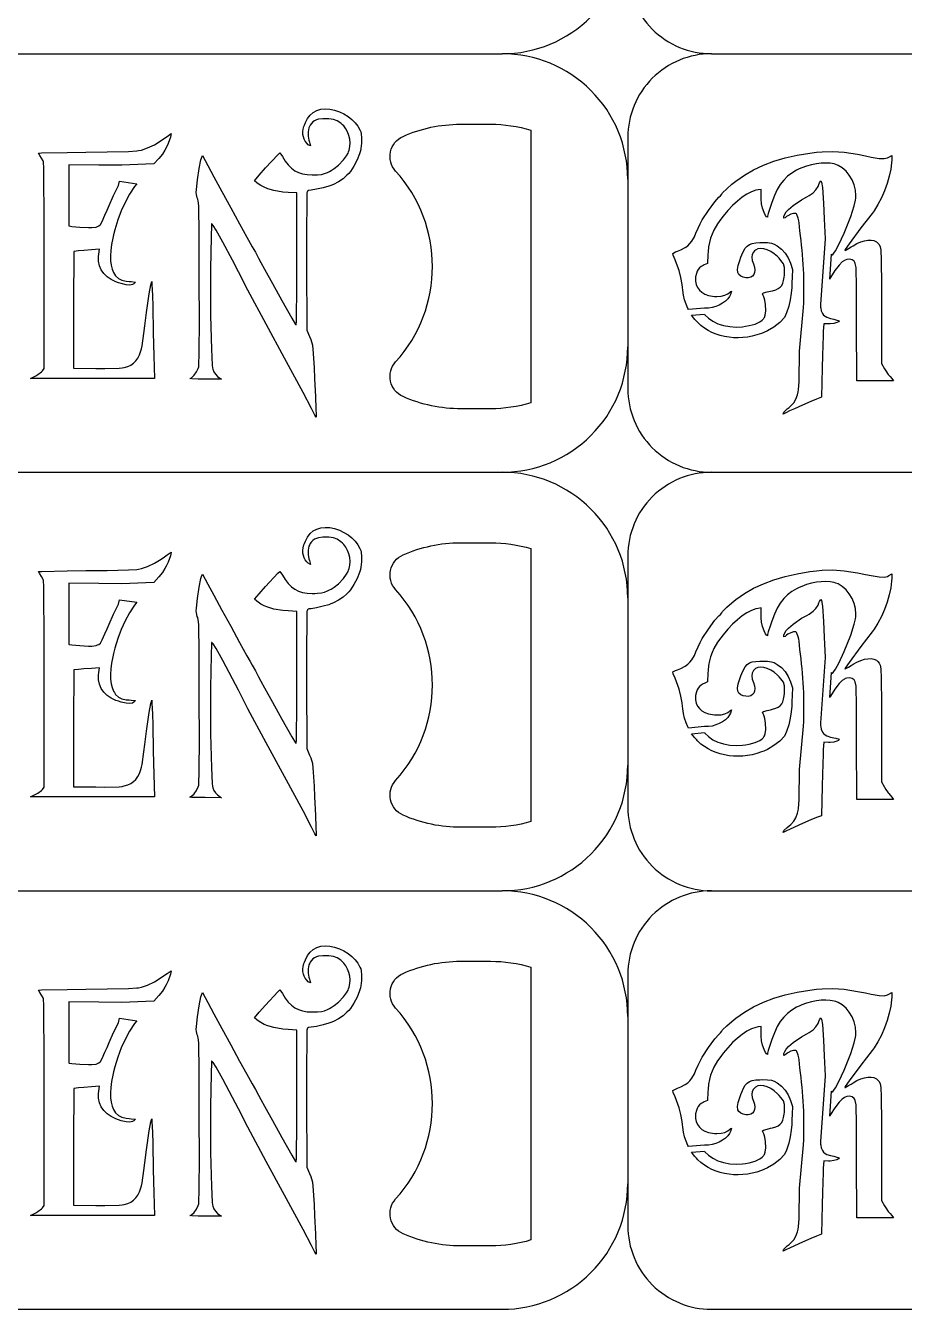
# Model space of a CAD drawing. Header units: millimetres. Extents: x 2045 to 2776, y 1347 to 1669.
# Drawn here: x 2143.6 to 2248.6, y 1346.8 to 1500.2 of the extents above; entities that cross this region are included whole.
import ezdxf

# ---------------------------------------------------------------- set-up
doc = ezdxf.new("R2010")
doc.units = ezdxf.units.MM

msp = doc.modelspace()

# ---------------------------------------------------------------- linework, layer by layer
for points in [[(2085.523, 1546.839, 0.4142136), (2075.523, 1536.839), (2075.523, 1506.839, 0.4142136), (2085.523, 1496.839), (2200.523, 1496.839, 0.4142136), (2215.523, 1511.839)], [(2225.523, 1546.839, 0.4142136), (2215.523, 1536.839), (2215.523, 1506.839, 0.4142136), (2225.523, 1496.839), (2340.523, 1496.839, 0.4142136), (2355.523, 1511.839)], [(2085.523, 1496.839, 0.4142136), (2075.523, 1486.839), (2075.523, 1456.839, 0.4142136), (2085.523, 1446.839), (2200.523, 1446.839, 0.4142136), (2215.523, 1461.839)], [(2215.523, 1481.839, 0.4142136), (2200.523, 1496.839)], [(2225.523, 1496.839, 0.4142136), (2215.523, 1486.839), (2215.523, 1456.839, 0.4142136), (2225.523, 1446.839), (2340.523, 1446.839, 0.4142136), (2355.523, 1461.839)], [(2085.523, 1446.839, 0.4142136), (2075.523, 1436.839), (2075.523, 1406.839, 0.4142136), (2085.523, 1396.839), (2200.523, 1396.839, 0.4142136), (2215.523, 1411.839)], [(2215.523, 1431.839, 0.4142136), (2200.523, 1446.839)], [(2225.523, 1446.839, 0.4142136), (2215.523, 1436.839), (2215.523, 1406.839, 0.4142136), (2225.523, 1396.839), (2340.523, 1396.839, 0.4142136), (2355.523, 1411.839)], [(2085.523, 1396.839, 0.4142136), (2075.523, 1386.839), (2075.523, 1356.839, 0.4142136), (2085.523, 1346.839), (2200.523, 1346.839, 0.4142136), (2215.523, 1361.839)], [(2215.523, 1381.839, 0.4142136), (2200.523, 1396.839)], [(2225.523, 1396.839, 0.4142136), (2215.523, 1386.839), (2215.523, 1356.839, 0.4142136), (2225.523, 1346.839), (2340.523, 1346.839, 0.4142136), (2355.523, 1361.839)]]:
    msp.add_lwpolyline(points, format="xyb")
for points in [[(2175.988, 1480.205), (2174.942, 1480.267), (2174.338, 1480.313), (2173.238, 1480.499), (2172.518, 1480.716), (2172.092, 1480.886), (2171.697, 1481.088), (2171.356, 1481.313), (2171.201, 1481.436), (2170.922, 1481.669), (2171.487, 1482.327), (2172.254, 1483.195), (2173.711, 1484.775), (2173.951, 1484.991), (2174.261, 1484.558), (2174.617, 1484.016), (2174.973, 1483.551), (2175.345, 1483.164), (2175.748, 1482.869), (2176.189, 1482.645), (2176.67, 1482.49), (2177.212, 1482.397), (2177.816, 1482.366), (2178.149, 1482.374), (2178.474, 1482.389), (2178.939, 1482.428), (2179.288, 1482.513), (2179.652, 1482.668), (2179.9, 1482.784), (2180.078, 1482.885), (2180.442, 1483.117), (2180.969, 1483.528), (2181.581, 1484.155), (2181.937, 1484.651), (2182.115, 1484.976), (2182.177, 1485.131), (2182.247, 1485.333), (2182.332, 1485.751), (2182.348, 1486.193), (2182.309, 1486.642), (2182.208, 1487.076), (2182.053, 1487.494), (2181.852, 1487.873), (2181.604, 1488.207), (2181.457, 1488.354), (2181.232, 1488.547), (2180.814, 1488.834), (2180.365, 1488.997), (2179.815, 1489.074), (2179.474, 1489.082), (2179.079, 1489.074), (2178.598, 1489.012), (2178.327, 1488.942), (2178.095, 1488.834), (2177.893, 1488.695), (2177.731, 1488.524), (2177.591, 1488.323), (2177.529, 1488.207), (2177.444, 1487.997), (2177.344, 1487.517), (2177.328, 1486.998), (2177.413, 1486.502), (2177.491, 1486.286), (2177.553, 1486.123), (2177.621, 1485.827), (2177.365, 1485.962), (2177.173, 1486.154), (2176.995, 1486.386), (2176.856, 1486.634), (2176.77, 1486.897), (2176.716, 1487.184), (2176.716, 1487.494), (2176.755, 1487.812), (2176.84, 1488.152), (2176.902, 1488.323), (2177.01, 1488.609), (2177.274, 1489.097), (2177.591, 1489.508), (2177.955, 1489.825), (2178.374, 1490.058), (2178.846, 1490.205), (2179.358, 1490.259), (2179.915, 1490.228), (2180.504, 1490.104), (2181.077, 1489.911), (2181.612, 1489.655), (2182.115, 1489.345), (2182.572, 1488.997), (2182.959, 1488.602), (2183.285, 1488.176), (2183.533, 1487.734), (2183.618, 1487.502), (2183.672, 1487.308), (2183.726, 1486.766), (2183.719, 1486.138), (2183.641, 1485.503), (2183.579, 1485.232), (2183.486, 1484.883), (2183.192, 1484.148), (2182.812, 1483.419), (2182.394, 1482.784), (2182.185, 1482.536), (2181.983, 1482.32), (2181.511, 1481.909), (2180.969, 1481.545), (2180.38, 1481.235), (2180.07, 1481.111), (2179.83, 1481.018), (2179.125, 1480.825), (2178.351, 1480.646), (2177.708, 1480.53), (2177.43, 1480.519), (2177.328, 1480.491), (2177.258, 1480.422), (2177.212, 1480.298), (2177.196, 1480.205), (2177.173, 1479.632), (2177.158, 1475.085), (2177.165, 1471.854), (2177.196, 1463.822), (2177.522, 1463.047), (2177.661, 1462.714), (2177.847, 1462.04), (2177.963, 1461.025), (2178.056, 1459.329), (2178.11, 1458.059), (2178.203, 1455.836), (2178.265, 1454.449), (2178.304, 1453.643), (2178.289, 1453.419), (2178.157, 1453.651), (2177.754, 1454.457), (2176.755, 1456.378), (2174.532, 1460.475), (2172.324, 1464.519), (2170.147, 1468.586), (2169.016, 1470.793), (2168.304, 1472.164), (2167.157, 1474.333), (2166.352, 1475.766), (2165.988, 1476.339), (2165.848, 1476.502), (2165.817, 1476.502), (2165.794, 1476.363), (2165.755, 1474.968), (2165.693, 1471.111), (2165.678, 1467.695), (2165.693, 1465.572), (2165.794, 1461.529), (2165.872, 1459.647), (2165.902, 1459.329), (2165.949, 1459.151), (2166.081, 1458.826), (2166.267, 1458.547), (2166.53, 1458.291), (2166.693, 1458.175), (2167.01, 1457.958), (2165.035, 1457.966), (2164.206, 1457.973), (2163.447, 1458.004), (2163.229, 1458.034), (2163.246, 1458.043), (2163.246, 1458.043), (2163.261, 1458.051), (2163.408, 1458.128), (2163.718, 1458.423), (2164.005, 1458.818), (2164.214, 1459.252), (2164.268, 1459.453), (2164.291, 1459.67), (2164.33, 1461.033), (2164.353, 1465.084), (2164.346, 1469.585), (2164.33, 1475.286), (2164.276, 1478.663), (2164.222, 1479.26), (2164.175, 1479.43), (2164.152, 1479.484), (2164.074, 1479.624), (2163.989, 1480.027), (2163.981, 1480.282), (2163.997, 1480.608), (2164.129, 1481.777), (2164.33, 1483.11), (2164.524, 1484.155), (2164.593, 1484.38), (2164.71, 1484.674), (2165.345, 1483.489), (2166.081, 1482.141), (2167.049, 1480.375), (2168.11, 1478.439), (2169.164, 1476.502), (2170.023, 1474.922), (2170.418, 1474.225), (2170.674, 1473.791), (2171.046, 1473.117), (2171.425, 1472.412), (2171.704, 1471.901), (2172.146, 1471.095), (2173.075, 1469.383), (2174.183, 1467.362), (2175.391, 1465.239), (2175.841, 1464.511), (2175.91, 1464.449), (2175.941, 1464.891), (2175.98, 1469.174), (2175.988, 1472.327), (2175.988, 1480.205)], [(2158.691, 1469.229), (2158.753, 1467.997), (2158.784, 1466.626), (2158.846, 1463.543), (2158.908, 1460.747), (2158.977, 1458.059), (2144.182, 1458.059), (2144.802, 1458.368), (2145.058, 1458.516), (2145.507, 1458.833), (2145.623, 1458.957), (2145.825, 1459.236), (2145.817, 1471.459), (2145.809, 1476.37), (2145.77, 1483.148), (2145.747, 1483.931), (2145.701, 1484.047), (2145.507, 1484.38), (2145.275, 1484.69), (2145.118, 1484.966), (2145.491, 1484.992), (2148.559, 1485.054), (2150.798, 1485.085), (2153.346, 1485.116), (2155.887, 1485.178), (2156.871, 1485.232), (2157.095, 1485.263), (2157.428, 1485.325), (2158.172, 1485.581), (2158.977, 1485.968), (2159.799, 1486.464), (2160.201, 1486.75), (2160.496, 1486.967), (2160.993, 1487.295), (2160.883, 1486.866), (2160.604, 1486.1), (2160.372, 1485.604), (2160.24, 1485.333), (2159.938, 1484.852), (2159.527, 1484.333), (2158.923, 1483.667), (2155.097, 1483.512), (2152.331, 1483.543), (2148.776, 1483.574), (2148.776, 1476.285), (2148.799, 1476.262), (2149.101, 1476.208), (2150.062, 1476.13), (2151.123, 1476.084), (2151.495, 1476.076), (2152.014, 1476.138), (2152.192, 1476.208), (2152.331, 1476.278), (2152.54, 1476.44), (2152.75, 1476.812), (2153.075, 1477.548), (2153.323, 1478.137), (2153.563, 1478.71), (2154.097, 1479.895), (2154.678, 1481.08), (2154.818, 1481.606), (2156.871, 1481.304), (2156.615, 1480.979), (2156.011, 1480.05), (2155.484, 1479.082), (2155.019, 1478.067), (2154.616, 1476.982), (2154.26, 1475.821), (2154.097, 1475.193), (2154.004, 1474.798), (2153.857, 1474.047), (2153.764, 1473.349), (2153.726, 1472.707), (2153.741, 1472.118), (2153.803, 1471.583), (2153.919, 1471.111), (2154.09, 1470.7), (2154.198, 1470.514), (2154.338, 1470.305), (2154.678, 1469.988), (2155.097, 1469.779), (2155.623, 1469.662), (2155.949, 1469.639), (2156.22, 1469.616), (2156.725, 1469.558), (2156.535, 1469.355), (2156.359, 1469.267), (2156.034, 1469.205), (2155.592, 1469.244), (2155.019, 1469.376), (2154.671, 1469.476), (2154.361, 1469.585), (2153.795, 1469.856), (2153.323, 1470.189), (2152.928, 1470.584), (2152.626, 1471.026), (2152.416, 1471.521), (2152.3, 1472.048), (2152.293, 1472.614), (2152.331, 1472.908), (2152.424, 1473.481), (2151.448, 1473.411), (2150.565, 1473.349), (2149.914, 1473.295), (2149.357, 1473.233), (2149.334, 1466.951), (2149.318, 1461.924), (2149.31, 1459.972), (2149.31, 1459.267), (2151.967, 1459.244), (2153.059, 1459.236), (2154.779, 1459.275), (2155.135, 1459.314), (2155.376, 1459.36), (2155.802, 1459.484), (2156.173, 1459.654), (2156.499, 1459.879), (2156.77, 1460.15), (2157.002, 1460.475), (2157.196, 1460.87), (2157.359, 1461.335), (2157.428, 1461.599), (2157.506, 1461.947), (2157.723, 1463.434), (2157.831, 1464.333), (2158.025, 1465.913), (2158.366, 1468.144), (2158.559, 1469.229), (2158.659, 1469.616), (2158.691, 1469.229)], [(2247.04, 1483.815), (2246.939, 1483.04), (2246.761, 1482.203), (2246.513, 1481.336), (2246.188, 1480.46), (2245.816, 1479.608), (2245.398, 1478.811), (2244.94, 1478.082), (2244.7, 1477.765), (2243.368, 1476.022), (2241.966, 1474.132), (2241.486, 1473.442), (2241.447, 1473.357), (2241.501, 1473.349), (2241.904, 1473.559), (2242.198, 1473.752), (2242.431, 1473.899), (2242.903, 1474.163), (2243.36, 1474.356), (2243.802, 1474.496), (2244.212, 1474.566), (2244.592, 1474.581), (2244.917, 1474.519), (2245.22, 1474.381), (2245.398, 1474.217), (2245.552, 1474.047), (2245.661, 1473.791), (2245.738, 1473.357), (2245.808, 1472.226), (2245.831, 1469.151), (2245.831, 1459.848), (2246.195, 1459.213), (2246.35, 1458.949), (2246.629, 1458.531), (2246.707, 1458.446), (2246.869, 1458.283), (2247.055, 1458.043), (2247.249, 1457.764), (2242.888, 1457.764), (2242.857, 1464.666), (2242.841, 1468.903), (2242.787, 1471.289), (2242.702, 1471.785), (2242.632, 1471.901), (2242.547, 1472.04), (2242.315, 1472.219), (2242.028, 1472.296), (2241.695, 1472.257), (2241.509, 1472.188), (2241.401, 1472.133), (2241.153, 1471.963), (2240.773, 1471.599), (2240.246, 1470.925), (2239.735, 1470.104), (2239.662, 1469.916), (2239.867, 1472.913), (2239.998, 1472.792), (2240.153, 1473.024), (2240.332, 1473.303), (2240.727, 1474.047), (2241.362, 1475.41), (2242.152, 1477.385), (2242.578, 1478.679), (2242.733, 1479.337), (2242.764, 1479.57), (2242.779, 1479.895), (2242.717, 1480.546), (2242.562, 1481.173), (2242.315, 1481.77), (2241.989, 1482.32), (2241.602, 1482.8), (2241.145, 1483.203), (2240.649, 1483.497), (2240.378, 1483.598), (2240.169, 1483.667), (2239.696, 1483.753), (2239.185, 1483.784), (2238.635, 1483.768), (2238.07, 1483.698), (2237.481, 1483.582), (2236.892, 1483.412), (2236.304, 1483.203), (2236.017, 1483.071), (2235.692, 1482.924), (2235.111, 1482.583), (2234.599, 1482.196), (2234.15, 1481.746), (2233.74, 1481.22), (2233.376, 1480.608), (2233.035, 1479.887), (2232.717, 1479.058), (2232.562, 1478.586), (2232.307, 1477.773), (2232.229, 1477.447), (2232.229, 1477.299), (2232.09, 1477.362), (2231.969, 1477.533), (2231.819, 1477.881), (2231.625, 1478.408), (2231.509, 1478.919), (2231.462, 1479.469), (2231.454, 1479.771), (2231.454, 1480.639), (2231.09, 1480.577), (2230.835, 1480.522), (2230.308, 1480.336), (2229.758, 1480.05), (2229.193, 1479.686), (2228.619, 1479.229), (2228.046, 1478.702), (2227.473, 1478.098), (2226.908, 1477.424), (2226.636, 1477.06), (2226.257, 1476.525), (2225.815, 1475.782), (2225.591, 1475.302), (2225.405, 1474.806), (2225.273, 1474.295), (2225.172, 1473.752), (2225.11, 1473.156), (2225.095, 1472.838), (2225.041, 1471.785), (2224.638, 1471.614), (2224.514, 1471.56), (2224.289, 1471.421), (2224.096, 1471.258), (2223.941, 1471.064), (2223.809, 1470.847), (2223.716, 1470.6), (2223.623, 1470.181), (2223.615, 1469.871), (2223.623, 1469.655), (2223.701, 1469.26), (2223.856, 1468.911), (2224.08, 1468.601), (2224.375, 1468.338), (2224.731, 1468.129), (2225.149, 1467.974), (2225.629, 1467.881), (2225.885, 1467.857), (2226.179, 1467.842), (2226.698, 1467.873), (2227.132, 1467.981), (2227.481, 1468.152), (2227.62, 1468.268), (2227.713, 1468.353), (2227.899, 1468.469), (2227.775, 1468.067), (2227.667, 1467.85), (2227.457, 1467.548), (2227.179, 1467.277), (2226.838, 1467.029), (2226.458, 1466.812), (2226.04, 1466.649), (2225.606, 1466.525), (2225.165, 1466.463), (2224.948, 1466.455), (2224.684, 1466.448), (2222.763, 1466.281), (2222.686, 1466.424), (2222.484, 1466.92), (2222.314, 1467.447), (2222.182, 1468.005), (2222.089, 1468.593), (2222.058, 1468.903), (2222.012, 1469.291), (2221.865, 1470.096), (2221.648, 1470.925), (2221.354, 1471.785), (2221.175, 1472.234), (2220.966, 1472.761), (2220.898, 1472.991), (2221.237, 1473.156), (2221.462, 1473.241), (2221.88, 1473.404), (2222.392, 1473.683), (2222.686, 1473.899), (2222.934, 1474.155), (2223.166, 1474.442), (2223.476, 1474.968), (2223.67, 1475.402), (2223.925, 1475.991), (2224.173, 1476.502), (2224.429, 1476.982), (2225.157, 1478.113), (2225.931, 1479.159), (2226.396, 1479.686), (2226.613, 1479.864), (2226.753, 1480.058), (2226.853, 1480.213), (2227.349, 1480.716), (2227.969, 1481.243), (2228.449, 1481.63), (2229.471, 1482.343), (2230.556, 1482.978), (2231.726, 1483.528), (2232.973, 1484), (2234.313, 1484.395), (2235.746, 1484.721), (2237.28, 1484.969), (2238.085, 1485.069), (2238.751, 1485.139), (2240.029, 1485.17), (2241.377, 1485.069), (2242.957, 1484.822), (2243.91, 1484.636), (2244.584, 1484.496), (2245.545, 1484.341), (2246.149, 1484.31), (2246.552, 1484.403), (2246.722, 1484.496), (2247.047, 1484.698), (2247.047, 1484.171), (2247.04, 1483.815)], [(2235.196, 1471.072), (2235.149, 1470.201), (2235.109, 1469.422), (2235.102, 1468.914), (2235.048, 1468.23), (2234.937, 1467.449), (2234.765, 1466.67), (2234.48, 1465.867), (2234.243, 1465.325), (2233.67, 1464.72), (2232.988, 1464.186), (2232.214, 1463.729), (2231.78, 1463.535), (2231.509, 1463.427), (2230.959, 1463.241), (2230.401, 1463.094), (2229.843, 1462.993), (2229.286, 1462.931), (2228.72, 1462.908), (2228.17, 1462.915), (2227.62, 1462.97), (2227.086, 1463.063), (2226.567, 1463.187), (2226.063, 1463.357), (2225.575, 1463.551), (2225.11, 1463.791), (2224.677, 1464.062), (2224.266, 1464.372), (2223.887, 1464.713), (2223.716, 1464.898), (2223.538, 1465.1), (2223.145, 1465.605), (2224.673, 1465.738), (2224.723, 1465.665), (2225.149, 1465.255), (2225.691, 1464.883), (2226.272, 1464.589), (2226.551, 1464.496), (2226.954, 1464.379), (2227.713, 1464.24), (2228.464, 1464.186), (2229.216, 1464.225), (2229.603, 1464.279), (2230.037, 1464.356), (2230.757, 1464.55), (2231.307, 1464.798), (2231.594, 1465.007), (2231.741, 1465.162), (2231.795, 1465.239), (2231.85, 1465.34), (2231.927, 1465.611), (2231.997, 1466.115), (2231.989, 1466.881), (2231.911, 1467.408), (2231.826, 1467.695), (2231.772, 1467.811), (2231.687, 1467.966), (2231.604, 1468.164), (2231.749, 1468.26), (2232.19, 1468.376), (2232.578, 1468.462), (2232.81, 1468.524), (2233.197, 1468.64), (2233.499, 1468.779), (2233.74, 1468.95), (2233.925, 1469.159), (2234.057, 1469.422), (2234.142, 1469.748), (2234.204, 1470.15), (2234.228, 1470.39), (2234.259, 1470.762), (2234.243, 1471.32), (2234.111, 1471.746), (2233.825, 1472.157), (2233.608, 1472.404), (2233.414, 1472.598), (2233.011, 1472.939), (2232.593, 1473.21), (2232.175, 1473.411), (2231.772, 1473.528), (2231.393, 1473.566), (2231.052, 1473.52), (2230.765, 1473.388), (2230.657, 1473.28), (2230.525, 1473.14), (2230.37, 1472.846), (2230.331, 1472.521), (2230.401, 1472.141), (2230.478, 1471.924), (2230.556, 1471.723), (2230.649, 1471.343), (2230.688, 1471.002), (2230.657, 1470.708), (2230.571, 1470.46), (2230.424, 1470.274), (2230.215, 1470.135), (2229.909, 1470.061), (2229.642, 1470.073), (2229.309, 1470.143), (2229.022, 1470.267), (2228.793, 1470.462), (2228.681, 1470.685), (2228.643, 1471.057), (2228.72, 1471.545), (2228.898, 1472.157), (2229.038, 1472.521), (2229.146, 1472.8), (2229.355, 1473.249), (2229.564, 1473.605), (2229.797, 1473.868), (2230.076, 1474.054), (2230.401, 1474.178), (2230.812, 1474.248), (2231.307, 1474.271), (2231.602, 1474.279), (2232.206, 1474.271), (2232.709, 1474.209), (2233.013, 1474.099), (2233.376, 1473.892), (2233.879, 1473.504), (2234.305, 1473.024), (2234.677, 1472.459), (2234.971, 1471.8), (2235.196, 1471.072)], [(2175.988, 1430.205), (2174.942, 1430.267), (2174.338, 1430.313), (2173.238, 1430.499), (2172.518, 1430.716), (2172.092, 1430.886), (2171.697, 1431.088), (2171.356, 1431.313), (2171.201, 1431.436), (2170.922, 1431.669), (2171.487, 1432.327), (2172.254, 1433.195), (2173.711, 1434.775), (2173.951, 1434.991), (2174.261, 1434.558), (2174.617, 1434.016), (2174.973, 1433.551), (2175.345, 1433.164), (2175.748, 1432.869), (2176.189, 1432.645), (2176.67, 1432.49), (2177.212, 1432.397), (2177.816, 1432.366), (2178.149, 1432.374), (2178.474, 1432.389), (2178.939, 1432.428), (2179.288, 1432.513), (2179.652, 1432.668), (2179.9, 1432.784), (2180.078, 1432.885), (2180.442, 1433.117), (2180.969, 1433.528), (2181.581, 1434.155), (2181.937, 1434.651), (2182.115, 1434.976), (2182.177, 1435.131), (2182.247, 1435.333), (2182.332, 1435.751), (2182.348, 1436.193), (2182.309, 1436.642), (2182.208, 1437.076), (2182.053, 1437.494), (2181.852, 1437.873), (2181.604, 1438.207), (2181.457, 1438.354), (2181.232, 1438.547), (2180.814, 1438.834), (2180.365, 1438.997), (2179.815, 1439.074), (2179.474, 1439.082), (2179.079, 1439.074), (2178.598, 1439.012), (2178.327, 1438.942), (2178.095, 1438.834), (2177.893, 1438.695), (2177.731, 1438.524), (2177.591, 1438.323), (2177.529, 1438.207), (2177.444, 1437.997), (2177.344, 1437.517), (2177.328, 1436.998), (2177.413, 1436.502), (2177.491, 1436.286), (2177.553, 1436.123), (2177.621, 1435.827), (2177.365, 1435.962), (2177.173, 1436.154), (2176.995, 1436.386), (2176.856, 1436.634), (2176.77, 1436.897), (2176.716, 1437.184), (2176.716, 1437.494), (2176.755, 1437.812), (2176.84, 1438.152), (2176.902, 1438.323), (2177.01, 1438.609), (2177.274, 1439.097), (2177.591, 1439.508), (2177.955, 1439.825), (2178.374, 1440.058), (2178.846, 1440.205), (2179.358, 1440.259), (2179.915, 1440.228), (2180.504, 1440.104), (2181.077, 1439.911), (2181.612, 1439.655), (2182.115, 1439.345), (2182.572, 1438.997), (2182.959, 1438.602), (2183.285, 1438.176), (2183.533, 1437.734), (2183.618, 1437.502), (2183.672, 1437.308), (2183.726, 1436.766), (2183.719, 1436.138), (2183.641, 1435.503), (2183.579, 1435.232), (2183.486, 1434.883), (2183.192, 1434.148), (2182.812, 1433.419), (2182.394, 1432.784), (2182.185, 1432.536), (2181.983, 1432.32), (2181.511, 1431.909), (2180.969, 1431.545), (2180.38, 1431.235), (2180.07, 1431.111), (2179.83, 1431.018), (2179.125, 1430.825), (2178.351, 1430.646), (2177.708, 1430.53), (2177.43, 1430.519), (2177.328, 1430.491), (2177.258, 1430.422), (2177.212, 1430.298), (2177.196, 1430.205), (2177.173, 1429.632), (2177.158, 1425.085), (2177.165, 1421.854), (2177.196, 1413.822), (2177.522, 1413.047), (2177.661, 1412.714), (2177.847, 1412.04), (2177.963, 1411.025), (2178.056, 1409.329), (2178.11, 1408.059), (2178.203, 1405.836), (2178.265, 1404.449), (2178.304, 1403.643), (2178.289, 1403.419), (2178.157, 1403.651), (2177.754, 1404.457), (2176.755, 1406.378), (2174.532, 1410.475), (2172.324, 1414.519), (2170.147, 1418.586), (2169.016, 1420.793), (2168.304, 1422.164), (2167.157, 1424.333), (2166.352, 1425.766), (2165.988, 1426.339), (2165.848, 1426.502), (2165.817, 1426.502), (2165.794, 1426.363), (2165.755, 1424.968), (2165.693, 1421.111), (2165.678, 1417.695), (2165.693, 1415.572), (2165.794, 1411.529), (2165.872, 1409.647), (2165.902, 1409.329), (2165.949, 1409.151), (2166.081, 1408.826), (2166.267, 1408.547), (2166.53, 1408.291), (2166.693, 1408.175), (2167.01, 1407.958), (2165.035, 1407.966), (2164.206, 1407.973), (2163.447, 1408.004), (2163.229, 1408.034), (2163.246, 1408.043), (2163.246, 1408.043), (2163.261, 1408.051), (2163.408, 1408.128), (2163.718, 1408.423), (2164.005, 1408.818), (2164.214, 1409.252), (2164.268, 1409.453), (2164.291, 1409.67), (2164.33, 1411.033), (2164.353, 1415.084), (2164.346, 1419.585), (2164.33, 1425.286), (2164.276, 1428.663), (2164.222, 1429.26), (2164.175, 1429.43), (2164.152, 1429.484), (2164.074, 1429.624), (2163.989, 1430.027), (2163.981, 1430.282), (2163.997, 1430.608), (2164.129, 1431.777), (2164.33, 1433.11), (2164.524, 1434.155), (2164.593, 1434.38), (2164.71, 1434.674), (2165.345, 1433.489), (2166.081, 1432.141), (2167.049, 1430.375), (2168.11, 1428.439), (2169.164, 1426.502), (2170.023, 1424.922), (2170.418, 1424.225), (2170.674, 1423.791), (2171.046, 1423.117), (2171.425, 1422.412), (2171.704, 1421.901), (2172.146, 1421.095), (2173.075, 1419.383), (2174.183, 1417.362), (2175.391, 1415.239), (2175.841, 1414.511), (2175.91, 1414.449), (2175.941, 1414.891), (2175.98, 1419.174), (2175.988, 1422.327), (2175.988, 1430.205)], [(2158.691, 1419.229), (2158.753, 1417.997), (2158.784, 1416.626), (2158.846, 1413.543), (2158.908, 1410.747), (2158.977, 1408.059), (2144.182, 1408.059), (2144.802, 1408.368), (2145.058, 1408.516), (2145.507, 1408.833), (2145.623, 1408.957), (2145.825, 1409.236), (2145.817, 1421.459), (2145.809, 1426.37), (2145.77, 1433.148), (2145.747, 1433.931), (2145.701, 1434.047), (2145.507, 1434.38), (2145.275, 1434.69), (2145.118, 1434.966), (2145.491, 1434.992), (2148.559, 1435.054), (2150.798, 1435.085), (2153.346, 1435.116), (2155.887, 1435.178), (2156.871, 1435.232), (2157.095, 1435.263), (2157.428, 1435.325), (2158.172, 1435.581), (2158.977, 1435.968), (2159.799, 1436.464), (2160.201, 1436.75), (2160.496, 1436.967), (2160.993, 1437.295), (2160.883, 1436.866), (2160.604, 1436.1), (2160.372, 1435.604), (2160.24, 1435.333), (2159.938, 1434.852), (2159.527, 1434.333), (2158.923, 1433.667), (2155.097, 1433.512), (2152.331, 1433.543), (2148.776, 1433.574), (2148.776, 1426.285), (2148.799, 1426.262), (2149.101, 1426.208), (2150.062, 1426.13), (2151.123, 1426.084), (2151.495, 1426.076), (2152.014, 1426.138), (2152.192, 1426.208), (2152.331, 1426.278), (2152.54, 1426.44), (2152.75, 1426.812), (2153.075, 1427.548), (2153.323, 1428.137), (2153.563, 1428.71), (2154.097, 1429.895), (2154.678, 1431.08), (2154.818, 1431.606), (2156.871, 1431.304), (2156.615, 1430.979), (2156.011, 1430.05), (2155.484, 1429.082), (2155.019, 1428.067), (2154.616, 1426.982), (2154.26, 1425.821), (2154.097, 1425.193), (2154.004, 1424.798), (2153.857, 1424.047), (2153.764, 1423.349), (2153.726, 1422.707), (2153.741, 1422.118), (2153.803, 1421.583), (2153.919, 1421.111), (2154.09, 1420.7), (2154.198, 1420.514), (2154.338, 1420.305), (2154.678, 1419.988), (2155.097, 1419.779), (2155.623, 1419.662), (2155.949, 1419.639), (2156.22, 1419.616), (2156.725, 1419.558), (2156.535, 1419.355), (2156.359, 1419.267), (2156.034, 1419.205), (2155.592, 1419.244), (2155.019, 1419.376), (2154.671, 1419.476), (2154.361, 1419.585), (2153.795, 1419.856), (2153.323, 1420.189), (2152.928, 1420.584), (2152.626, 1421.026), (2152.416, 1421.521), (2152.3, 1422.048), (2152.293, 1422.614), (2152.331, 1422.908), (2152.424, 1423.481), (2151.448, 1423.411), (2150.565, 1423.349), (2149.914, 1423.295), (2149.357, 1423.233), (2149.334, 1416.951), (2149.318, 1411.924), (2149.31, 1409.972), (2149.31, 1409.267), (2151.967, 1409.244), (2153.059, 1409.236), (2154.779, 1409.275), (2155.135, 1409.314), (2155.376, 1409.36), (2155.802, 1409.484), (2156.173, 1409.654), (2156.499, 1409.879), (2156.77, 1410.15), (2157.002, 1410.475), (2157.196, 1410.87), (2157.359, 1411.335), (2157.428, 1411.599), (2157.506, 1411.947), (2157.723, 1413.434), (2157.831, 1414.333), (2158.025, 1415.913), (2158.366, 1418.144), (2158.559, 1419.229), (2158.659, 1419.616), (2158.691, 1419.229)], [(2247.04, 1433.815), (2246.939, 1433.04), (2246.761, 1432.203), (2246.513, 1431.336), (2246.188, 1430.46), (2245.816, 1429.608), (2245.398, 1428.811), (2244.94, 1428.082), (2244.7, 1427.765), (2243.368, 1426.022), (2241.966, 1424.132), (2241.486, 1423.442), (2241.447, 1423.357), (2241.501, 1423.349), (2241.904, 1423.559), (2242.198, 1423.752), (2242.431, 1423.899), (2242.903, 1424.163), (2243.36, 1424.356), (2243.802, 1424.496), (2244.212, 1424.566), (2244.592, 1424.581), (2244.917, 1424.519), (2245.22, 1424.381), (2245.398, 1424.217), (2245.552, 1424.047), (2245.661, 1423.791), (2245.738, 1423.357), (2245.808, 1422.226), (2245.831, 1419.151), (2245.831, 1409.848), (2246.195, 1409.213), (2246.35, 1408.949), (2246.629, 1408.531), (2246.707, 1408.446), (2246.869, 1408.283), (2247.055, 1408.043), (2247.249, 1407.764), (2242.888, 1407.764), (2242.857, 1414.666), (2242.841, 1418.903), (2242.787, 1421.289), (2242.702, 1421.785), (2242.632, 1421.901), (2242.547, 1422.04), (2242.315, 1422.219), (2242.028, 1422.296), (2241.695, 1422.257), (2241.509, 1422.188), (2241.401, 1422.133), (2241.153, 1421.963), (2240.773, 1421.599), (2240.246, 1420.925), (2239.735, 1420.104), (2239.662, 1419.916), (2239.867, 1422.913), (2239.998, 1422.792), (2240.153, 1423.024), (2240.332, 1423.303), (2240.727, 1424.047), (2241.362, 1425.41), (2242.152, 1427.385), (2242.578, 1428.679), (2242.733, 1429.337), (2242.764, 1429.57), (2242.779, 1429.895), (2242.717, 1430.546), (2242.562, 1431.173), (2242.315, 1431.77), (2241.989, 1432.32), (2241.602, 1432.8), (2241.145, 1433.203), (2240.649, 1433.497), (2240.378, 1433.598), (2240.169, 1433.667), (2239.696, 1433.753), (2239.185, 1433.784), (2238.635, 1433.768), (2238.07, 1433.698), (2237.481, 1433.582), (2236.892, 1433.412), (2236.304, 1433.203), (2236.017, 1433.071), (2235.692, 1432.924), (2235.111, 1432.583), (2234.599, 1432.196), (2234.15, 1431.746), (2233.74, 1431.22), (2233.376, 1430.608), (2233.035, 1429.887), (2232.717, 1429.058), (2232.562, 1428.586), (2232.307, 1427.773), (2232.229, 1427.447), (2232.229, 1427.299), (2232.09, 1427.362), (2231.969, 1427.533), (2231.819, 1427.881), (2231.625, 1428.408), (2231.509, 1428.919), (2231.462, 1429.469), (2231.454, 1429.771), (2231.454, 1430.639), (2231.09, 1430.577), (2230.835, 1430.522), (2230.308, 1430.336), (2229.758, 1430.05), (2229.193, 1429.686), (2228.619, 1429.229), (2228.046, 1428.702), (2227.473, 1428.098), (2226.908, 1427.424), (2226.636, 1427.06), (2226.257, 1426.525), (2225.815, 1425.782), (2225.591, 1425.302), (2225.405, 1424.806), (2225.273, 1424.295), (2225.172, 1423.752), (2225.11, 1423.156), (2225.095, 1422.838), (2225.041, 1421.785), (2224.638, 1421.614), (2224.514, 1421.56), (2224.289, 1421.421), (2224.096, 1421.258), (2223.941, 1421.064), (2223.809, 1420.847), (2223.716, 1420.6), (2223.623, 1420.181), (2223.615, 1419.871), (2223.623, 1419.655), (2223.701, 1419.26), (2223.856, 1418.911), (2224.08, 1418.601), (2224.375, 1418.338), (2224.731, 1418.129), (2225.149, 1417.974), (2225.629, 1417.881), (2225.885, 1417.857), (2226.179, 1417.842), (2226.698, 1417.873), (2227.132, 1417.981), (2227.481, 1418.152), (2227.62, 1418.268), (2227.713, 1418.353), (2227.899, 1418.469), (2227.775, 1418.067), (2227.667, 1417.85), (2227.457, 1417.548), (2227.179, 1417.277), (2226.838, 1417.029), (2226.458, 1416.812), (2226.04, 1416.649), (2225.606, 1416.525), (2225.165, 1416.463), (2224.948, 1416.455), (2224.684, 1416.448), (2222.763, 1416.281), (2222.686, 1416.424), (2222.484, 1416.92), (2222.314, 1417.447), (2222.182, 1418.005), (2222.089, 1418.593), (2222.058, 1418.903), (2222.012, 1419.291), (2221.865, 1420.096), (2221.648, 1420.925), (2221.354, 1421.785), (2221.175, 1422.234), (2220.966, 1422.761), (2220.898, 1422.991), (2221.237, 1423.156), (2221.462, 1423.241), (2221.88, 1423.404), (2222.392, 1423.683), (2222.686, 1423.899), (2222.934, 1424.155), (2223.166, 1424.442), (2223.476, 1424.968), (2223.67, 1425.402), (2223.925, 1425.991), (2224.173, 1426.502), (2224.429, 1426.982), (2225.157, 1428.113), (2225.931, 1429.159), (2226.396, 1429.686), (2226.613, 1429.864), (2226.753, 1430.058), (2226.853, 1430.213), (2227.349, 1430.716), (2227.969, 1431.243), (2228.449, 1431.63), (2229.471, 1432.343), (2230.556, 1432.978), (2231.726, 1433.528), (2232.973, 1434), (2234.313, 1434.395), (2235.746, 1434.721), (2237.28, 1434.969), (2238.085, 1435.069), (2238.751, 1435.139), (2240.029, 1435.17), (2241.377, 1435.069), (2242.957, 1434.822), (2243.91, 1434.636), (2244.584, 1434.496), (2245.545, 1434.341), (2246.149, 1434.31), (2246.552, 1434.403), (2246.722, 1434.496), (2247.047, 1434.698), (2247.047, 1434.171), (2247.04, 1433.815)], [(2235.196, 1421.072), (2235.149, 1420.201), (2235.109, 1419.422), (2235.102, 1418.914), (2235.048, 1418.23), (2234.937, 1417.449), (2234.765, 1416.67), (2234.48, 1415.867), (2234.243, 1415.325), (2233.67, 1414.72), (2232.988, 1414.186), (2232.214, 1413.729), (2231.78, 1413.535), (2231.509, 1413.427), (2230.959, 1413.241), (2230.401, 1413.094), (2229.843, 1412.993), (2229.286, 1412.931), (2228.72, 1412.908), (2228.17, 1412.915), (2227.62, 1412.97), (2227.086, 1413.063), (2226.567, 1413.187), (2226.063, 1413.357), (2225.575, 1413.551), (2225.11, 1413.791), (2224.677, 1414.062), (2224.266, 1414.372), (2223.887, 1414.713), (2223.716, 1414.898), (2223.538, 1415.1), (2223.145, 1415.605), (2224.673, 1415.738), (2224.723, 1415.665), (2225.149, 1415.255), (2225.691, 1414.883), (2226.272, 1414.589), (2226.551, 1414.496), (2226.954, 1414.379), (2227.713, 1414.24), (2228.464, 1414.186), (2229.216, 1414.225), (2229.603, 1414.279), (2230.037, 1414.356), (2230.757, 1414.55), (2231.307, 1414.798), (2231.594, 1415.007), (2231.741, 1415.162), (2231.795, 1415.239), (2231.85, 1415.34), (2231.927, 1415.611), (2231.997, 1416.115), (2231.989, 1416.881), (2231.911, 1417.408), (2231.826, 1417.695), (2231.772, 1417.811), (2231.687, 1417.966), (2231.604, 1418.164), (2231.749, 1418.26), (2232.19, 1418.376), (2232.578, 1418.462), (2232.81, 1418.524), (2233.197, 1418.64), (2233.499, 1418.779), (2233.74, 1418.95), (2233.925, 1419.159), (2234.057, 1419.422), (2234.142, 1419.748), (2234.204, 1420.15), (2234.228, 1420.39), (2234.259, 1420.762), (2234.243, 1421.32), (2234.111, 1421.746), (2233.825, 1422.157), (2233.608, 1422.404), (2233.414, 1422.598), (2233.011, 1422.939), (2232.593, 1423.21), (2232.175, 1423.411), (2231.772, 1423.528), (2231.393, 1423.566), (2231.052, 1423.52), (2230.765, 1423.388), (2230.657, 1423.28), (2230.525, 1423.14), (2230.37, 1422.846), (2230.331, 1422.521), (2230.401, 1422.141), (2230.478, 1421.924), (2230.556, 1421.723), (2230.649, 1421.343), (2230.688, 1421.002), (2230.657, 1420.708), (2230.571, 1420.46), (2230.424, 1420.274), (2230.215, 1420.135), (2229.909, 1420.061), (2229.642, 1420.073), (2229.309, 1420.143), (2229.022, 1420.267), (2228.793, 1420.462), (2228.681, 1420.685), (2228.643, 1421.057), (2228.72, 1421.545), (2228.898, 1422.157), (2229.038, 1422.521), (2229.146, 1422.8), (2229.355, 1423.249), (2229.564, 1423.605), (2229.797, 1423.868), (2230.076, 1424.054), (2230.401, 1424.178), (2230.812, 1424.248), (2231.307, 1424.271), (2231.602, 1424.279), (2232.206, 1424.271), (2232.709, 1424.209), (2233.013, 1424.099), (2233.376, 1423.892), (2233.879, 1423.504), (2234.305, 1423.024), (2234.677, 1422.459), (2234.971, 1421.8), (2235.196, 1421.072)], [(2175.988, 1380.205), (2174.942, 1380.267), (2174.338, 1380.313), (2173.238, 1380.499), (2172.518, 1380.716), (2172.092, 1380.886), (2171.697, 1381.088), (2171.356, 1381.313), (2171.201, 1381.436), (2170.922, 1381.669), (2171.487, 1382.327), (2172.254, 1383.195), (2173.711, 1384.775), (2173.951, 1384.991), (2174.261, 1384.558), (2174.617, 1384.016), (2174.973, 1383.551), (2175.345, 1383.164), (2175.748, 1382.869), (2176.189, 1382.645), (2176.67, 1382.49), (2177.212, 1382.397), (2177.816, 1382.366), (2178.149, 1382.374), (2178.474, 1382.389), (2178.939, 1382.428), (2179.288, 1382.513), (2179.652, 1382.668), (2179.9, 1382.784), (2180.078, 1382.885), (2180.442, 1383.117), (2180.969, 1383.528), (2181.581, 1384.155), (2181.937, 1384.651), (2182.115, 1384.976), (2182.177, 1385.131), (2182.247, 1385.333), (2182.332, 1385.751), (2182.348, 1386.193), (2182.309, 1386.642), (2182.208, 1387.076), (2182.053, 1387.494), (2181.852, 1387.873), (2181.604, 1388.207), (2181.457, 1388.354), (2181.232, 1388.547), (2180.814, 1388.834), (2180.365, 1388.997), (2179.815, 1389.074), (2179.474, 1389.082), (2179.079, 1389.074), (2178.598, 1389.012), (2178.327, 1388.942), (2178.095, 1388.834), (2177.893, 1388.695), (2177.731, 1388.524), (2177.591, 1388.323), (2177.529, 1388.207), (2177.444, 1387.997), (2177.344, 1387.517), (2177.328, 1386.998), (2177.413, 1386.502), (2177.491, 1386.286), (2177.553, 1386.123), (2177.621, 1385.827), (2177.365, 1385.962), (2177.173, 1386.154), (2176.995, 1386.386), (2176.856, 1386.634), (2176.77, 1386.897), (2176.716, 1387.184), (2176.716, 1387.494), (2176.755, 1387.812), (2176.84, 1388.152), (2176.902, 1388.323), (2177.01, 1388.609), (2177.274, 1389.097), (2177.591, 1389.508), (2177.955, 1389.825), (2178.374, 1390.058), (2178.846, 1390.205), (2179.358, 1390.259), (2179.915, 1390.228), (2180.504, 1390.104), (2181.077, 1389.911), (2181.612, 1389.655), (2182.115, 1389.345), (2182.572, 1388.997), (2182.959, 1388.602), (2183.285, 1388.176), (2183.533, 1387.734), (2183.618, 1387.502), (2183.672, 1387.308), (2183.726, 1386.766), (2183.719, 1386.138), (2183.641, 1385.503), (2183.579, 1385.232), (2183.486, 1384.883), (2183.192, 1384.148), (2182.812, 1383.419), (2182.394, 1382.784), (2182.185, 1382.536), (2181.983, 1382.32), (2181.511, 1381.909), (2180.969, 1381.545), (2180.38, 1381.235), (2180.07, 1381.111), (2179.83, 1381.018), (2179.125, 1380.825), (2178.351, 1380.646), (2177.708, 1380.53), (2177.43, 1380.519), (2177.328, 1380.491), (2177.258, 1380.422), (2177.212, 1380.298), (2177.196, 1380.205), (2177.173, 1379.632), (2177.158, 1375.085), (2177.165, 1371.854), (2177.196, 1363.822), (2177.522, 1363.047), (2177.661, 1362.714), (2177.847, 1362.04), (2177.963, 1361.025), (2178.056, 1359.329), (2178.11, 1358.059), (2178.203, 1355.836), (2178.265, 1354.449), (2178.304, 1353.643), (2178.289, 1353.419), (2178.157, 1353.651), (2177.754, 1354.457), (2176.755, 1356.378), (2174.532, 1360.475), (2172.324, 1364.519), (2170.147, 1368.586), (2169.016, 1370.793), (2168.304, 1372.164), (2167.157, 1374.333), (2166.352, 1375.766), (2165.988, 1376.339), (2165.848, 1376.502), (2165.817, 1376.502), (2165.794, 1376.363), (2165.755, 1374.968), (2165.693, 1371.111), (2165.678, 1367.695), (2165.693, 1365.572), (2165.794, 1361.529), (2165.872, 1359.647), (2165.902, 1359.329), (2165.949, 1359.151), (2166.081, 1358.826), (2166.267, 1358.547), (2166.53, 1358.291), (2166.693, 1358.175), (2167.01, 1357.958), (2165.035, 1357.966), (2164.206, 1357.973), (2163.447, 1358.004), (2163.229, 1358.034), (2163.246, 1358.043), (2163.246, 1358.043), (2163.261, 1358.051), (2163.408, 1358.128), (2163.718, 1358.423), (2164.005, 1358.818), (2164.214, 1359.252), (2164.268, 1359.453), (2164.291, 1359.67), (2164.33, 1361.033), (2164.353, 1365.084), (2164.346, 1369.585), (2164.33, 1375.286), (2164.276, 1378.663), (2164.222, 1379.26), (2164.175, 1379.43), (2164.152, 1379.484), (2164.074, 1379.624), (2163.989, 1380.027), (2163.981, 1380.282), (2163.997, 1380.608), (2164.129, 1381.777), (2164.33, 1383.11), (2164.524, 1384.155), (2164.593, 1384.38), (2164.71, 1384.674), (2165.345, 1383.489), (2166.081, 1382.141), (2167.049, 1380.375), (2168.11, 1378.439), (2169.164, 1376.502), (2170.023, 1374.922), (2170.418, 1374.225), (2170.674, 1373.791), (2171.046, 1373.117), (2171.425, 1372.412), (2171.704, 1371.901), (2172.146, 1371.095), (2173.075, 1369.383), (2174.183, 1367.362), (2175.391, 1365.239), (2175.841, 1364.511), (2175.91, 1364.449), (2175.941, 1364.891), (2175.98, 1369.174), (2175.988, 1372.327), (2175.988, 1380.205)], [(2158.691, 1369.229), (2158.753, 1367.997), (2158.784, 1366.626), (2158.846, 1363.543), (2158.908, 1360.747), (2158.977, 1358.059), (2144.182, 1358.059), (2144.802, 1358.368), (2145.058, 1358.516), (2145.507, 1358.833), (2145.623, 1358.957), (2145.825, 1359.236), (2145.817, 1371.459), (2145.809, 1376.37), (2145.77, 1383.148), (2145.747, 1383.931), (2145.701, 1384.047), (2145.507, 1384.38), (2145.275, 1384.69), (2145.118, 1384.966), (2145.491, 1384.992), (2148.559, 1385.054), (2150.798, 1385.085), (2153.346, 1385.116), (2155.887, 1385.178), (2156.871, 1385.232), (2157.095, 1385.263), (2157.428, 1385.325), (2158.172, 1385.581), (2158.977, 1385.968), (2159.799, 1386.464), (2160.201, 1386.75), (2160.496, 1386.967), (2160.993, 1387.295), (2160.883, 1386.866), (2160.604, 1386.1), (2160.372, 1385.604), (2160.24, 1385.333), (2159.938, 1384.852), (2159.527, 1384.333), (2158.923, 1383.667), (2155.097, 1383.512), (2152.331, 1383.543), (2148.776, 1383.574), (2148.776, 1376.285), (2148.799, 1376.262), (2149.101, 1376.208), (2150.062, 1376.13), (2151.123, 1376.084), (2151.495, 1376.076), (2152.014, 1376.138), (2152.192, 1376.208), (2152.331, 1376.278), (2152.54, 1376.44), (2152.75, 1376.812), (2153.075, 1377.548), (2153.323, 1378.137), (2153.563, 1378.71), (2154.097, 1379.895), (2154.678, 1381.08), (2154.818, 1381.606), (2156.871, 1381.304), (2156.615, 1380.979), (2156.011, 1380.05), (2155.484, 1379.082), (2155.019, 1378.067), (2154.616, 1376.982), (2154.26, 1375.821), (2154.097, 1375.193), (2154.004, 1374.798), (2153.857, 1374.047), (2153.764, 1373.349), (2153.726, 1372.707), (2153.741, 1372.118), (2153.803, 1371.583), (2153.919, 1371.111), (2154.09, 1370.7), (2154.198, 1370.514), (2154.338, 1370.305), (2154.678, 1369.988), (2155.097, 1369.779), (2155.623, 1369.662), (2155.949, 1369.639), (2156.22, 1369.616), (2156.725, 1369.558), (2156.535, 1369.355), (2156.359, 1369.267), (2156.034, 1369.205), (2155.592, 1369.244), (2155.019, 1369.376), (2154.671, 1369.476), (2154.361, 1369.585), (2153.795, 1369.856), (2153.323, 1370.189), (2152.928, 1370.584), (2152.626, 1371.026), (2152.416, 1371.521), (2152.3, 1372.048), (2152.293, 1372.614), (2152.331, 1372.908), (2152.424, 1373.481), (2151.448, 1373.411), (2150.565, 1373.349), (2149.914, 1373.295), (2149.357, 1373.233), (2149.334, 1366.951), (2149.318, 1361.924), (2149.31, 1359.972), (2149.31, 1359.267), (2151.967, 1359.244), (2153.059, 1359.236), (2154.779, 1359.275), (2155.135, 1359.314), (2155.376, 1359.36), (2155.802, 1359.484), (2156.173, 1359.654), (2156.499, 1359.879), (2156.77, 1360.15), (2157.002, 1360.475), (2157.196, 1360.87), (2157.359, 1361.335), (2157.428, 1361.599), (2157.506, 1361.947), (2157.723, 1363.434), (2157.831, 1364.333), (2158.025, 1365.913), (2158.366, 1368.144), (2158.559, 1369.229), (2158.659, 1369.616), (2158.691, 1369.229)], [(2247.04, 1383.815), (2246.939, 1383.04), (2246.761, 1382.203), (2246.513, 1381.336), (2246.188, 1380.46), (2245.816, 1379.608), (2245.398, 1378.811), (2244.94, 1378.082), (2244.7, 1377.765), (2243.368, 1376.022), (2241.966, 1374.132), (2241.486, 1373.442), (2241.447, 1373.357), (2241.501, 1373.349), (2241.904, 1373.559), (2242.198, 1373.752), (2242.431, 1373.899), (2242.903, 1374.163), (2243.36, 1374.356), (2243.802, 1374.496), (2244.212, 1374.566), (2244.592, 1374.581), (2244.917, 1374.519), (2245.22, 1374.381), (2245.398, 1374.217), (2245.552, 1374.047), (2245.661, 1373.791), (2245.738, 1373.357), (2245.808, 1372.226), (2245.831, 1369.151), (2245.831, 1359.848), (2246.195, 1359.213), (2246.35, 1358.949), (2246.629, 1358.531), (2246.707, 1358.446), (2246.869, 1358.283), (2247.055, 1358.043), (2247.249, 1357.764), (2242.888, 1357.764), (2242.857, 1364.666), (2242.841, 1368.903), (2242.787, 1371.289), (2242.702, 1371.785), (2242.632, 1371.901), (2242.547, 1372.04), (2242.315, 1372.219), (2242.028, 1372.296), (2241.695, 1372.257), (2241.509, 1372.188), (2241.401, 1372.133), (2241.153, 1371.963), (2240.773, 1371.599), (2240.246, 1370.925), (2239.735, 1370.104), (2239.662, 1369.916), (2239.867, 1372.913), (2239.998, 1372.792), (2240.153, 1373.024), (2240.332, 1373.303), (2240.727, 1374.047), (2241.362, 1375.41), (2242.152, 1377.385), (2242.578, 1378.679), (2242.733, 1379.337), (2242.764, 1379.57), (2242.779, 1379.895), (2242.717, 1380.546), (2242.562, 1381.173), (2242.315, 1381.77), (2241.989, 1382.32), (2241.602, 1382.8), (2241.145, 1383.203), (2240.649, 1383.497), (2240.378, 1383.598), (2240.169, 1383.667), (2239.696, 1383.753), (2239.185, 1383.784), (2238.635, 1383.768), (2238.07, 1383.698), (2237.481, 1383.582), (2236.892, 1383.412), (2236.304, 1383.203), (2236.017, 1383.071), (2235.692, 1382.924), (2235.111, 1382.583), (2234.599, 1382.196), (2234.15, 1381.746), (2233.74, 1381.22), (2233.376, 1380.608), (2233.035, 1379.887), (2232.717, 1379.058), (2232.562, 1378.586), (2232.307, 1377.773), (2232.229, 1377.447), (2232.229, 1377.299), (2232.09, 1377.362), (2231.969, 1377.533), (2231.819, 1377.881), (2231.625, 1378.408), (2231.509, 1378.919), (2231.462, 1379.469), (2231.454, 1379.771), (2231.454, 1380.639), (2231.09, 1380.577), (2230.835, 1380.522), (2230.308, 1380.336), (2229.758, 1380.05), (2229.193, 1379.686), (2228.619, 1379.229), (2228.046, 1378.702), (2227.473, 1378.098), (2226.908, 1377.424), (2226.636, 1377.06), (2226.257, 1376.525), (2225.815, 1375.782), (2225.591, 1375.302), (2225.405, 1374.806), (2225.273, 1374.295), (2225.172, 1373.752), (2225.11, 1373.156), (2225.095, 1372.838), (2225.041, 1371.785), (2224.638, 1371.614), (2224.514, 1371.56), (2224.289, 1371.421), (2224.096, 1371.258), (2223.941, 1371.064), (2223.809, 1370.847), (2223.716, 1370.6), (2223.623, 1370.181), (2223.615, 1369.871), (2223.623, 1369.655), (2223.701, 1369.26), (2223.856, 1368.911), (2224.08, 1368.601), (2224.375, 1368.338), (2224.731, 1368.129), (2225.149, 1367.974), (2225.629, 1367.881), (2225.885, 1367.857), (2226.179, 1367.842), (2226.698, 1367.873), (2227.132, 1367.981), (2227.481, 1368.152), (2227.62, 1368.268), (2227.713, 1368.353), (2227.899, 1368.469), (2227.775, 1368.067), (2227.667, 1367.85), (2227.457, 1367.548), (2227.179, 1367.277), (2226.838, 1367.029), (2226.458, 1366.812), (2226.04, 1366.649), (2225.606, 1366.525), (2225.165, 1366.463), (2224.948, 1366.455), (2224.684, 1366.448), (2222.763, 1366.281), (2222.686, 1366.424), (2222.484, 1366.92), (2222.314, 1367.447), (2222.182, 1368.005), (2222.089, 1368.593), (2222.058, 1368.903), (2222.012, 1369.291), (2221.865, 1370.096), (2221.648, 1370.925), (2221.354, 1371.785), (2221.175, 1372.234), (2220.966, 1372.761), (2220.898, 1372.991), (2221.237, 1373.156), (2221.462, 1373.241), (2221.88, 1373.404), (2222.392, 1373.683), (2222.686, 1373.899), (2222.934, 1374.155), (2223.166, 1374.442), (2223.476, 1374.968), (2223.67, 1375.402), (2223.925, 1375.991), (2224.173, 1376.502), (2224.429, 1376.982), (2225.157, 1378.113), (2225.931, 1379.159), (2226.396, 1379.686), (2226.613, 1379.864), (2226.753, 1380.058), (2226.853, 1380.213), (2227.349, 1380.716), (2227.969, 1381.243), (2228.449, 1381.63), (2229.471, 1382.343), (2230.556, 1382.978), (2231.726, 1383.528), (2232.973, 1384), (2234.313, 1384.395), (2235.746, 1384.721), (2237.28, 1384.969), (2238.085, 1385.069), (2238.751, 1385.139), (2240.029, 1385.17), (2241.377, 1385.069), (2242.957, 1384.822), (2243.91, 1384.636), (2244.584, 1384.496), (2245.545, 1384.341), (2246.149, 1384.31), (2246.552, 1384.403), (2246.722, 1384.496), (2247.047, 1384.698), (2247.047, 1384.171), (2247.04, 1383.815)], [(2235.196, 1371.072), (2235.149, 1370.201), (2235.109, 1369.422), (2235.102, 1368.914), (2235.048, 1368.23), (2234.937, 1367.449), (2234.765, 1366.67), (2234.48, 1365.867), (2234.243, 1365.325), (2233.67, 1364.72), (2232.988, 1364.186), (2232.214, 1363.729), (2231.78, 1363.535), (2231.509, 1363.427), (2230.959, 1363.241), (2230.401, 1363.094), (2229.843, 1362.993), (2229.286, 1362.931), (2228.72, 1362.908), (2228.17, 1362.915), (2227.62, 1362.97), (2227.086, 1363.063), (2226.567, 1363.187), (2226.063, 1363.357), (2225.575, 1363.551), (2225.11, 1363.791), (2224.677, 1364.062), (2224.266, 1364.372), (2223.887, 1364.713), (2223.716, 1364.898), (2223.538, 1365.1), (2223.145, 1365.605), (2224.673, 1365.738), (2224.723, 1365.665), (2225.149, 1365.255), (2225.691, 1364.883), (2226.272, 1364.589), (2226.551, 1364.496), (2226.954, 1364.379), (2227.713, 1364.24), (2228.464, 1364.186), (2229.216, 1364.225), (2229.603, 1364.279), (2230.037, 1364.356), (2230.757, 1364.55), (2231.307, 1364.798), (2231.594, 1365.007), (2231.741, 1365.162), (2231.795, 1365.239), (2231.85, 1365.34), (2231.927, 1365.611), (2231.997, 1366.115), (2231.989, 1366.881), (2231.911, 1367.408), (2231.826, 1367.695), (2231.772, 1367.811), (2231.687, 1367.966), (2231.604, 1368.164), (2231.749, 1368.26), (2232.19, 1368.376), (2232.578, 1368.462), (2232.81, 1368.524), (2233.197, 1368.64), (2233.499, 1368.779), (2233.74, 1368.95), (2233.925, 1369.159), (2234.057, 1369.422), (2234.142, 1369.748), (2234.204, 1370.15), (2234.228, 1370.39), (2234.259, 1370.762), (2234.243, 1371.32), (2234.111, 1371.746), (2233.825, 1372.157), (2233.608, 1372.404), (2233.414, 1372.598), (2233.011, 1372.939), (2232.593, 1373.21), (2232.175, 1373.411), (2231.772, 1373.528), (2231.393, 1373.566), (2231.052, 1373.52), (2230.765, 1373.388), (2230.657, 1373.28), (2230.525, 1373.14), (2230.37, 1372.846), (2230.331, 1372.521), (2230.401, 1372.141), (2230.478, 1371.924), (2230.556, 1371.723), (2230.649, 1371.343), (2230.688, 1371.002), (2230.657, 1370.708), (2230.571, 1370.46), (2230.424, 1370.274), (2230.215, 1370.135), (2229.909, 1370.061), (2229.642, 1370.073), (2229.309, 1370.143), (2229.022, 1370.267), (2228.793, 1370.462), (2228.681, 1370.685), (2228.643, 1371.057), (2228.72, 1371.545), (2228.898, 1372.157), (2229.038, 1372.521), (2229.146, 1372.8), (2229.355, 1373.249), (2229.564, 1373.605), (2229.797, 1373.868), (2230.076, 1374.054), (2230.401, 1374.178), (2230.812, 1374.248), (2231.307, 1374.271), (2231.602, 1374.279), (2232.206, 1374.271), (2232.709, 1374.209), (2233.013, 1374.099), (2233.376, 1373.892), (2233.879, 1373.504), (2234.305, 1373.024), (2234.677, 1372.459), (2234.971, 1371.8), (2235.196, 1371.072)]]:
    msp.add_lwpolyline(points, close=True)
for points in [[(2188.681, 1486.967, -0.103744), (2195.507, 1488.421), (2199.133, 1488.421, -0.0721424), (2203.963, 1487.721), (2203.963, 1455.122, -0.0721424), (2199.133, 1454.421), (2195.612, 1454.421, -0.105307), (2188.681, 1455.875, -0.5108143), (2187.798, 1460.023, 0.3848974), (2187.798, 1482.819, -0.5108143), (2188.681, 1486.967)], [(2240.688, 1464.813), (2240.502, 1464.713), (2240.138, 1464.612), (2239.712, 1464.558), (2239.503, 1464.558), (2238.96, 1464.581), (2238.883, 1463.713), (2238.852, 1463.171), (2238.775, 1460.785), (2238.744, 1459.329), (2238.666, 1455.812), (2238.085, 1455.588), (2237.388, 1455.309), (2236.397, 1454.867), (2235.436, 1454.426), (2234.847, 1454.162), (2234.468, 1453.992), (2234.235, 1453.876), (2234.069, 1453.799), (2234.182, 1454.025), (2234.576, 1454.41), (2234.785, 1454.581), (2235.018, 1454.767), (2235.366, 1455.138), (2235.614, 1455.564), (2235.8, 1456.099), (2235.878, 1456.432), (2235.924, 1456.688), (2235.994, 1457.702), (2236.048, 1461.32), (2236.522, 1466.509, 0.0476866), (2236.071, 1475.673), (2236.009, 1476.649), (2235.963, 1476.897), (2235.893, 1477.184), (2235.73, 1477.625), (2235.668, 1477.711), (2235.591, 1477.757), (2235.335, 1477.765), (2235.01, 1477.672), (2234.661, 1477.494), (2234.499, 1477.377), (2234.313, 1477.23), (2234.166, 1477.181), (2234.166, 1477.389), (2234.274, 1477.656), (2234.46, 1477.935), (2234.731, 1478.23), (2235.289, 1478.71), (2236.288, 1479.391), (2236.9, 1479.732), (2237.194, 1479.903), (2237.651, 1480.228), (2237.992, 1480.569), (2238.248, 1480.979), (2238.364, 1481.227), (2238.441, 1481.405), (2238.605, 1481.656), (2238.682, 1481.514), (2238.775, 1480.855), (2238.922, 1478.996), (2238.999, 1477.13), (2239.1, 1474.728), (2238.565, 1466.897), (2238.558, 1466.572), (2238.581, 1466.44), (2238.635, 1466.138), (2238.775, 1465.797), (2238.906, 1465.619), (2239.084, 1465.472), (2239.309, 1465.355), (2239.751, 1465.208), (2240.146, 1465.123), (2240.386, 1465.069), (2240.785, 1464.939), (2240.688, 1464.813)], [(2188.681, 1436.967, -0.103744), (2195.507, 1438.421), (2199.133, 1438.421, -0.0721424), (2203.963, 1437.721), (2203.963, 1405.122, -0.0721424), (2199.133, 1404.421), (2195.612, 1404.421, -0.105307), (2188.681, 1405.875, -0.5108143), (2187.798, 1410.023, 0.3848974), (2187.798, 1432.819, -0.5108143), (2188.681, 1436.967)], [(2240.688, 1414.813), (2240.502, 1414.713), (2240.138, 1414.612), (2239.712, 1414.558), (2239.503, 1414.558), (2238.96, 1414.581), (2238.883, 1413.713), (2238.852, 1413.171), (2238.775, 1410.785), (2238.744, 1409.329), (2238.666, 1405.812), (2238.085, 1405.588), (2237.388, 1405.309), (2236.397, 1404.867), (2235.436, 1404.426), (2234.847, 1404.162), (2234.468, 1403.992), (2234.235, 1403.876), (2234.069, 1403.799), (2234.182, 1404.025), (2234.576, 1404.41), (2234.785, 1404.581), (2235.018, 1404.767), (2235.366, 1405.138), (2235.614, 1405.564), (2235.8, 1406.099), (2235.878, 1406.432), (2235.924, 1406.688), (2235.994, 1407.702), (2236.048, 1411.32), (2236.522, 1416.509, 0.0476866), (2236.071, 1425.673), (2236.009, 1426.649), (2235.963, 1426.897), (2235.893, 1427.184), (2235.73, 1427.625), (2235.668, 1427.711), (2235.591, 1427.757), (2235.335, 1427.765), (2235.01, 1427.672), (2234.661, 1427.494), (2234.499, 1427.377), (2234.313, 1427.23), (2234.166, 1427.181), (2234.166, 1427.389), (2234.274, 1427.656), (2234.46, 1427.935), (2234.731, 1428.23), (2235.289, 1428.71), (2236.288, 1429.391), (2236.9, 1429.732), (2237.194, 1429.903), (2237.651, 1430.228), (2237.992, 1430.569), (2238.248, 1430.979), (2238.364, 1431.227), (2238.441, 1431.405), (2238.605, 1431.656), (2238.682, 1431.514), (2238.775, 1430.855), (2238.922, 1428.996), (2238.999, 1427.13), (2239.1, 1424.728), (2238.565, 1416.897), (2238.558, 1416.572), (2238.581, 1416.44), (2238.635, 1416.138), (2238.775, 1415.797), (2238.906, 1415.619), (2239.084, 1415.472), (2239.309, 1415.355), (2239.751, 1415.208), (2240.146, 1415.123), (2240.386, 1415.069), (2240.785, 1414.939), (2240.688, 1414.813)], [(2188.681, 1386.967, -0.103744), (2195.507, 1388.421), (2199.133, 1388.421, -0.0721424), (2203.963, 1387.721), (2203.963, 1355.122, -0.0721424), (2199.133, 1354.421), (2195.612, 1354.421, -0.105307), (2188.681, 1355.875, -0.5108143), (2187.798, 1360.023, 0.3848974), (2187.798, 1382.819, -0.5108143), (2188.681, 1386.967)], [(2240.688, 1364.813), (2240.502, 1364.713), (2240.138, 1364.612), (2239.712, 1364.558), (2239.503, 1364.558), (2238.96, 1364.581), (2238.883, 1363.713), (2238.852, 1363.171), (2238.775, 1360.785), (2238.744, 1359.329), (2238.666, 1355.812), (2238.085, 1355.588), (2237.388, 1355.309), (2236.397, 1354.867), (2235.436, 1354.426), (2234.847, 1354.162), (2234.468, 1353.992), (2234.235, 1353.876), (2234.069, 1353.799), (2234.182, 1354.025), (2234.576, 1354.41), (2234.785, 1354.581), (2235.018, 1354.767), (2235.366, 1355.138), (2235.614, 1355.564), (2235.8, 1356.099), (2235.878, 1356.432), (2235.924, 1356.688), (2235.994, 1357.702), (2236.048, 1361.32), (2236.522, 1366.509, 0.0476866), (2236.071, 1375.673), (2236.009, 1376.649), (2235.963, 1376.897), (2235.893, 1377.184), (2235.73, 1377.625), (2235.668, 1377.711), (2235.591, 1377.757), (2235.335, 1377.765), (2235.01, 1377.672), (2234.661, 1377.494), (2234.499, 1377.377), (2234.313, 1377.23), (2234.166, 1377.181), (2234.166, 1377.389), (2234.274, 1377.656), (2234.46, 1377.935), (2234.731, 1378.23), (2235.289, 1378.71), (2236.288, 1379.391), (2236.9, 1379.732), (2237.194, 1379.903), (2237.651, 1380.228), (2237.992, 1380.569), (2238.248, 1380.979), (2238.364, 1381.227), (2238.441, 1381.405), (2238.605, 1381.656), (2238.682, 1381.514), (2238.775, 1380.855), (2238.922, 1378.996), (2238.999, 1377.13), (2239.1, 1374.728), (2238.565, 1366.897), (2238.558, 1366.572), (2238.581, 1366.44), (2238.635, 1366.138), (2238.775, 1365.797), (2238.906, 1365.619), (2239.084, 1365.472), (2239.309, 1365.355), (2239.751, 1365.208), (2240.146, 1365.123), (2240.386, 1365.069), (2240.785, 1364.939), (2240.688, 1364.813)]]:
    msp.add_lwpolyline(points, format="xyb", close=True)

doc.saveas('drawing.dxf')
